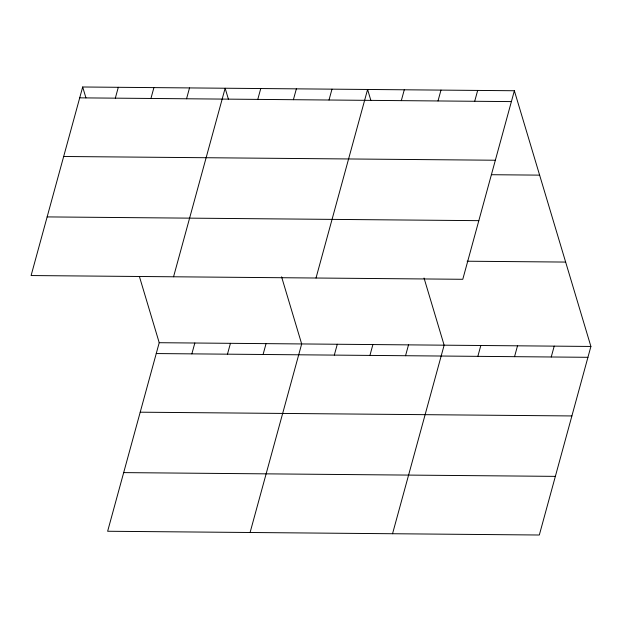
<?xml version="1.0" encoding="UTF-8"?>
<svg xmlns="http://www.w3.org/2000/svg" width="622" height="622" viewBox="0 0 622 622"><rect width="100%" height="100%" fill="white"/><g stroke="black" fill="none" stroke-linecap="round" stroke-linejoin="round"><path stroke-width="0.93" d="M82.679 86.994L31.1 275.546L462.784 279.294L514.363 90.742L82.679 86.994L85.937 97.879M115.327 98.152L118.297 87.305M150.944 98.463L153.906 87.616M186.553 98.774L189.523 87.92M173.554 276.782L225.141 88.231L228.398 99.123M139.39 276.463L159.216 342.706L107.637 531.258L539.321 535.006L590.9 346.454L514.363 90.742M257.78 99.396L260.75 88.542M191.864 353.864L194.834 343.01M293.397 99.699L296.367 88.853M227.473 354.175L230.443 343.321M329.015 100.01L331.977 89.164M263.09 354.486L266.06 343.632M316.015 278.018L367.594 89.467L370.852 100.36M250.091 532.494L301.67 343.943L281.572 276.798M401.314 100.64L404.284 89.786M334.317 355.1L337.287 344.254M438.012 100.958L440.982 90.104M369.935 355.411L372.897 344.557M474.703 101.277L477.673 90.423M405.544 355.722L408.514 344.868M392.544 533.73L444.131 345.179L424.033 278.034M477.851 356.352L480.822 345.498M514.542 356.67L517.512 345.816M551.24 356.989L554.21 346.135M79.717 97.848L511.401 101.596M63.669 156.487L495.353 160.235M491.341 174.712L539.624 175.132M47.14 216.907L478.823 220.655M467.153 261.217L565.647 262.072M159.216 342.706L590.9 346.454M156.246 353.553L587.93 357.308M140.207 412.192L571.89 415.947M123.677 472.611L555.36 476.366"/></g></svg>
